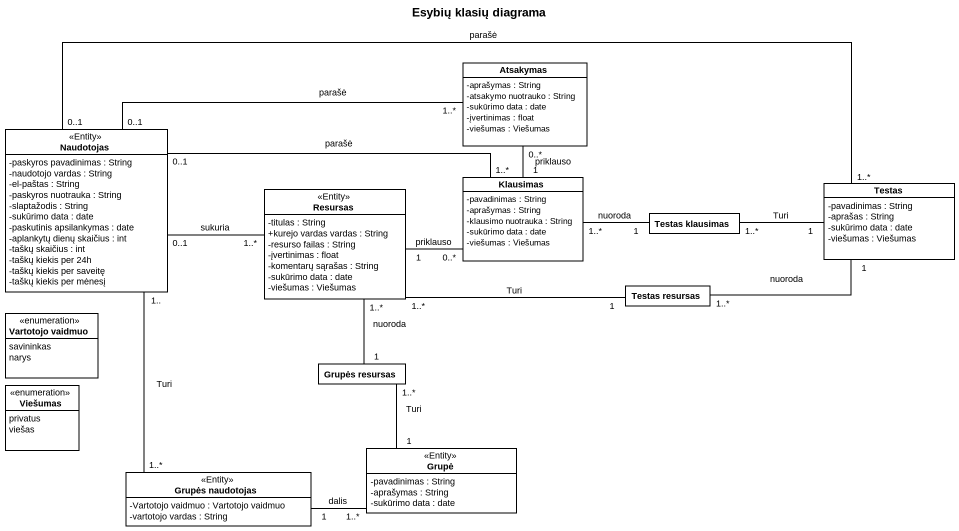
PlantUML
@startuml
title Esybių klasių diagrama
hide circle
hide empty members
skinparam classAttributeIconSize 0
class Atsakymas {
  -aprašymas : String
  -atsakymo nuotrauko : String
  -sukūrimo data : date
  -įvertinimas : float
  -viešumas : Viešumas
}
class Naudotojas <<Entity>> {
  -paskyros pavadinimas : String
  -naudotojo vardas : String
  -el-paštas : String
  -paskyros nuotrauka : String
  -slaptažodis : String
  -sukūrimo data : date
  -paskutinis apsilankymas : date
  -aplankytų dienų skaičius : int
  -taškų skaičius : int
  -taškų kiekis per 24h
  -taškų kiekis per saveitę
  -taškų kiekis per mėnesį
}
class Klausimas {
  -pavadinimas : String
  -aprašymas : String
  -klausimo nuotrauka : String
  -sukūrimo data : date
  -viešumas : Viešumas
}
class Resursas <<Entity>> {
  -titulas : String
  +kurejo vardas vardas : String
  -resurso failas : String
  -įvertinimas : float
  -komentarų sąrašas : String
  -sukūrimo data : date
  -viešumas : Viešumas
}
class "Testas klausimas" as Testas_klausimas
class Testas {
  -pavadinimas : String
  -aprašas : String
  -sukūrimo data : date
  -viešumas : Viešumas
}
class "Testas resursas" as Testas_resursas
enum "Vartotojo vaidmuo" as Vartotojo_vaidmuo {
  savininkas
  narys
}
class "Grupės resursas" as Grupės_resursas
enum Viešumas {
  privatus
  viešas
}
class Grupė <<Entity>> {
  -pavadinimas : String
  -aprašymas : String
  -sukūrimo data : date
}
class "Grupės naudotojas" as Grupės_naudotojas <<Entity>> {
  -Vartotojo vaidmuo : Vartotojo vaidmuo
  -vartotojo vardas : String
}
Atsakymas "0..*" -- "1" Klausimas : priklauso
Naudotojas "0..1" -right- "1..*" Atsakymas : parašė
Naudotojas "0..1" -right- "1..*" Klausimas : parašė
Naudotojas "0..1" -right- "1..*" Resursas : sukuria
Naudotojas "0..1" -right- "1..*" Testas : parašė
Naudotojas "1.." -- "1..*" Grupės_naudotojas : Turi
Klausimas "0..*" -left- "1" Resursas : priklauso
Resursas "1..*" -- "1" Grupės_resursas : nuoroda
Testas_klausimas "1" -left- "1..*" Klausimas : nuoroda
Testas "1" -left- "1..*" Testas_klausimas : Turi
Testas_resursas "1" -left- "1..*" Resursas : Turi
Testas_resursas "1..*" -right- "1" Testas : nuoroda
Grupės_resursas "1..*" -- "1" Grupė : Turi
Grupės_naudotojas "1" -right- "1..*" Grupė : dalis
@enduml
